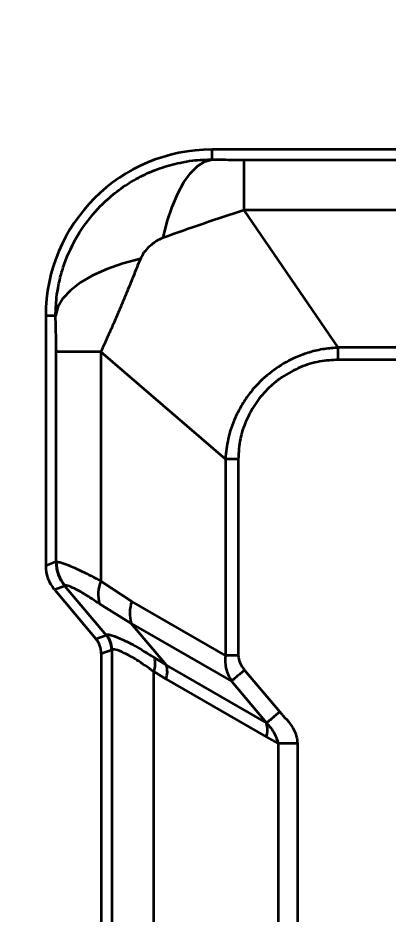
# Model space of a CAD drawing. Header units: millimetres. Extents: x 0 to 420, y 0 to 297.
# Drawn here: x 303.317 to 303.717, y 151.446 to 152.416 of the extents above; entities that cross this region are included whole.
import ezdxf

# ---------------------------------------------------------------- set-up
doc = ezdxf.new("R2010")
doc.units = ezdxf.units.MM
doc.layers.add('尺寸线层', color=150, linetype='Continuous')
doc.styles.add('SLDTEXTSTYLE2', font='TXT', dxfattribs={"width": 0.7})
doc.dimstyles.new('SLDDIMSTYLE0', dxfattribs={"dimtxt": 3.5, "dimasz": 3.302, "dimexe": 0, "dimexo": 0.0625, "dimgap": 0.875, "dimtad": 1, "dimdec": 1, "dimlfac": 100, "dimrnd": 1e-09, "dimzin": 12, "dimdsep": 46, "dimtxsty": 'SLDTEXTSTYLE2', "dimsah": 1, "dimcen": 0.09, "dimadec": 0, "dimazin": 3, "dimtfac": 1, "dimtdec": 3, "dimtofl": 0, "dimtmove": 0, "dimatfit": 3, "dimfxl": 0, "dimfrac": 2, "dimtolj": 1, "dimtzin": 12, "dimarcsym": 0})

# ---------------------------------------------------------------- blocks, each defined once
blk = doc.blocks.new('_D')
at = {"layer": '尺寸线层'}
for p, q in [((291.94307, 202.64124), (364.68758, 202.64124)), ((363.68758, 202.64124), (363.68758, 128.58016)), ((326.11667, 128.58016), (364.68758, 128.58016))]:
    blk.add_line(p, q, dxfattribs=at)
for points in [[(363.68758, 202.64124), (363.17958, 199.33924), (364.19558, 199.33924)], [(363.68758, 128.58016), (364.19558, 131.88216), (363.17958, 131.88216)]]:
    blk.add_solid(points, dxfattribs=at)
at = {"layer": '尺寸线层', "insert": (359.17585, 158.53763), "char_height": 3.5, "attachment_point": 1, "rotation": 90, "style": 'SLDTEXTSTYLE2'}
blk.add_mtext('7406.11', dxfattribs=at)

msp = doc.modelspace()

# ---------------------------------------------------------------- linework, layer by layer
at = {"color": 7, "linetype": 'Continuous', "lineweight": 35}
for p, q in [((303.80112, 152.27319), (303.52702, 152.27319)), ((303.52702, 152.26253), (303.52702, 152.27319)), ((303.56164, 152.20775), (303.56164, 152.26205)), ((303.56164, 152.26205), (303.79707, 152.26205)), ((303.66317, 152.05885), (303.56164, 152.20775)), ((303.81401, 152.20775), (303.56164, 152.20775)), ((303.34702, 152.09319), (303.34702, 151.82273)), ((303.35771, 152.09319), (303.34702, 152.09319)), ((303.40672, 152.05433), (303.35841, 152.05433)), ((303.35841, 151.82692), (303.35841, 152.05433)), ((303.5412, 151.93822), (303.40672, 152.05433)), ((303.40672, 152.05433), (303.40672, 151.8061)), ((303.66317, 152.04567), (303.66317, 152.05885)), ((303.86963, 152.05885), (303.66317, 152.05885)), ((303.86963, 152.04567), (303.66317, 152.04567)), ((303.55514, 151.93822), (303.5412, 151.93822)), ((303.5412, 151.93822), (303.5412, 151.72571)), ((303.55514, 151.93822), (303.55514, 151.72571)), ((303.35817, 151.82679), (303.34702, 151.82273)), ((303.35817, 151.82679), (303.35841, 151.82692)), ((303.35637, 151.79706), (303.36752, 151.80111)), ((303.36778, 151.80127), (303.36752, 151.80111)), ((303.36752, 151.80111), (303.41233, 151.74771)), ((303.40672, 151.8061), (303.44001, 151.78414)), ((303.35637, 151.79706), (303.40118, 151.74365)), ((303.43949, 151.76032), (303.40523, 151.78146)), ((303.5412, 151.72571), (303.44001, 151.78414)), ((303.43949, 151.76032), (303.5477, 151.69784)), ((303.47753, 151.71498), (303.43949, 151.76032)), ((303.40118, 151.74365), (303.41233, 151.74771)), ((303.41233, 151.74771), (303.41275, 151.74798)), ((303.40702, 151.7276), (303.41817, 151.73166)), ((303.41862, 151.73196), (303.41817, 151.73166)), ((303.41862, 151.73196), (303.41862, 151.43319)), ((303.40702, 151.7276), (303.40702, 151.43319)), ((303.46445, 151.72323), (303.47753, 151.71498)), ((303.55514, 151.72571), (303.5412, 151.72571)), ((303.58574, 151.65251), (303.47753, 151.71498)), ((303.46391, 151.43319), (303.46391, 151.70816)), ((303.46391, 151.70816), (303.47721, 151.7001)), ((303.5619, 151.70975), (303.59994, 151.66442)), ((303.47721, 151.7001), (303.58542, 151.63762)), ((303.5477, 151.69784), (303.58574, 151.65251)), ((303.58542, 151.63762), (303.59829, 151.63019)), ((303.6192, 151.63019), (303.59829, 151.63019)), ((303.59829, 151.63019), (303.59829, 151.43319)), ((303.6192, 151.63019), (303.6192, 151.43319))]:
    msp.add_line(p, q, dxfattribs=at)
at = {"color": 7, "linetype": 'Continuous', "lineweight": 35, "flags": 128}
for points in [[(303.47391, 152.17766), (303.47842, 152.19528), (303.48375, 152.21134), (303.48979, 152.22559), (303.49646, 152.23779), (303.50365, 152.24772), (303.51122, 152.25524), (303.51906, 152.2602), (303.52702, 152.26253)], [(303.44933, 152.15485), (303.43042, 152.14987), (303.4131, 152.14386), (303.39769, 152.13692), (303.38448, 152.12917), (303.3737, 152.12077), (303.36556, 152.11186), (303.3602, 152.10261), (303.35771, 152.09319)]]:
    msp.add_lwpolyline(points, dxfattribs=at)
at = {"color": 7, "linetype": 'Continuous', "lineweight": 35}
for centre, radius, start, end in [((303.52702, 152.09319), 0.18, 90, 180), ((303.39823, 151.82683), 0.04006, 180.05864, 219.94136), ((303.39847, 151.82701), 0.04006, 180.12692, 219.99242), ((303.43907, 151.79178), 0.03537, 156.13725, 196.96231), ((303.47804, 151.7714), 0.04011, 161.48363, 196.03426), ((303.39314, 151.73163), 0.02504, 0.05864, 39.94136), ((303.39359, 151.73188), 0.02503, 0.16613, 40.03213), ((303.44137, 151.71653), 0.02404, 339.6339, 16.20069), ((303.45344, 151.70806), 0.02507, 341.48363, 16.03426), ((303.56165, 151.64558), 0.02507, 341.48362, 16.03426)]:
    msp.add_arc(centre, radius, start, end, dxfattribs=at)
for centre, major_axis in [((303.38708, 151.82277), (0.03765, 0.0137)), ((303.38199, 151.72758), (-0.02353, -0.00856))]:
    msp.add_ellipse(centre, major_axis=major_axis, ratio=0.998448, start_param=2.793026, end_param=3.49016, dxfattribs=at)
for points, knots in [([(303.35771, 152.09319), (303.35792, 152.09975), (303.35827, 152.11094), (303.36092, 152.1272), (303.36464, 152.14225), (303.37192, 152.16282), (303.38476, 152.1871), (303.40306, 152.20973), (303.42189, 152.22664), (303.43991, 152.23904), (303.45643, 152.24751), (303.47045, 152.253), (303.48137, 152.25645), (303.49316, 152.2593), (303.50833, 152.2619), (303.51999, 152.2623), (303.52702, 152.26253)], [0, 0, 0, 0, 0.0739659, 0.1262093, 0.185583, 0.2486291, 0.3721472, 0.493376, 0.5749275, 0.6569554, 0.7394589, 0.7837418, 0.826761, 0.8685165, 0.9206239, 1, 1, 1, 1]), ([(303.52702, 152.26253), (303.53179, 152.26244), (303.54025, 152.26226), (303.55188, 152.2621), (303.55875, 152.26207), (303.56164, 152.26205)], [0, 0, 0, 0, 0.426106, 0.75777, 1, 1, 1, 1]), ([(303.56164, 152.20775), (303.54693, 152.20286), (303.51767, 152.19315), (303.48844, 152.18281), (303.47391, 152.17766)], [0, 0, 0, 0, 0.502691, 1, 1, 1, 1]), ([(303.47391, 152.17766), (303.47139, 152.17653), (303.46608, 152.17413), (303.45913, 152.1685), (303.45309, 152.1621), (303.45052, 152.15715), (303.44933, 152.15485)], [0, 0, 0, 0, 0.242294, 0.509366, 0.771567, 1, 1, 1, 1]), ([(303.44933, 152.15485), (303.44674, 152.14845), (303.44171, 152.13603), (303.43424, 152.11767), (303.42739, 152.10123), (303.42074, 152.0858), (303.4139, 152.07036), (303.40921, 152.05989), (303.40672, 152.05433)], [0, 0, 0, 0, 0.191169, 0.37068, 0.538766, 0.672129, 0.825955, 1, 1, 1, 1]), ([(303.35841, 152.05433), (303.35841, 152.05475), (303.3584, 152.05838), (303.35822, 152.0718), (303.35793, 152.08397), (303.35771, 152.09319)], [0, 0, 0, 0, 0.030601, 0.265216, 1, 1, 1, 1]), ([(303.3584, 152.05647), (303.35844, 152.05595), (303.35848, 152.05521), (303.35856, 152.05452), (303.3586, 152.05438), (303.35862, 152.05432)], [0, 0, 0, 0, 0.5615301, 0.792581, 1, 1, 1, 1]), ([(303.66317, 152.05885), (303.65812, 152.05846), (303.6477, 152.05765), (303.63256, 152.05408), (303.61487, 152.04766), (303.5955, 152.03695), (303.5786, 152.02257), (303.56652, 152.00836), (303.55828, 151.99598), (303.5502, 151.9801), (303.54356, 151.96083), (303.54196, 151.94551), (303.5412, 151.93822)], [0, 0, 0, 0, 0.080728, 0.166845, 0.247263, 0.380655, 0.517772, 0.598864, 0.677745, 0.754478, 0.883127, 1, 1, 1, 1]), ([(303.66317, 152.04567), (303.65638, 152.04529), (303.6425, 152.04451), (303.62176, 152.03802), (303.60527, 152.02918), (303.59307, 152.01984), (303.58237, 152.00969), (303.57169, 151.99604), (303.56265, 151.97846), (303.55644, 151.95929), (303.55559, 151.94559), (303.55514, 151.93822)], [0, 0, 0, 0, 0.120461, 0.246403, 0.382818, 0.450919, 0.519058, 0.644752, 0.756806, 0.869265, 1, 1, 1, 1]), ([(303.35841, 151.82692), (303.35944, 151.82696), (303.36147, 151.82702), (303.37127, 151.8235), (303.38591, 151.81717), (303.39965, 151.80986), (303.40672, 151.8061)], [0, 0, 0, 0, 0.2394527, 0.4731299, 0.7287922, 1, 1, 1, 1]), ([(303.40523, 151.78146), (303.39979, 151.78511), (303.38921, 151.7922), (303.37786, 151.79822), (303.37021, 151.8015), (303.3686, 151.80134), (303.36778, 151.80127)], [0, 0, 0, 0, 0.2701747, 0.5252885, 0.7593323, 1, 1, 1, 1]), ([(303.41275, 151.74798), (303.41375, 151.74818), (303.41588, 151.7486), (303.42653, 151.74466), (303.44281, 151.7368), (303.45712, 151.72783), (303.46445, 151.72323)], [0, 0, 0, 0, 0.223119, 0.475931, 0.731471, 1, 1, 1, 1]), ([(303.46391, 151.70816), (303.45753, 151.71264), (303.44534, 151.7212), (303.43138, 151.72866), (303.42168, 151.73265), (303.41965, 151.73219), (303.41862, 151.73196)], [0, 0, 0, 0, 0.267515, 0.511254, 0.753073, 1, 1, 1, 1]), ([(303.5412, 151.72571), (303.54104, 151.72098), (303.54069, 151.71097), (303.54528, 151.70237), (303.5477, 151.69784)], [0, 0, 0, 0, 0.4733, 1, 1, 1, 1]), ([(303.55514, 151.72571), (303.5555, 151.72306), (303.5563, 151.71716), (303.55991, 151.71238), (303.5619, 151.70975)], [0, 0, 0, 0, 0.448587, 1, 1, 1, 1]), ([(303.5619, 151.70975), (303.56042, 151.70851), (303.55739, 151.70597), (303.55323, 151.70248), (303.54975, 151.69956), (303.54838, 151.69841), (303.5477, 151.69784)], [0, 0, 0, 0, 0.244438, 0.500001, 0.755563, 1, 1, 1, 1]), ([(303.59994, 151.66442), (303.59846, 151.66318), (303.59543, 151.66064), (303.59127, 151.65714), (303.58779, 151.65423), (303.58642, 151.65307), (303.58574, 151.65251)], [0, 0, 0, 0, 0.244437, 0.5, 0.755563, 1, 1, 1, 1]), ([(303.59994, 151.66442), (303.60509, 151.659), (303.6124, 151.65131), (303.61838, 151.63903), (303.61893, 151.63305), (303.6192, 151.63019)], [0, 0, 0, 0, 0.554868, 0.787217, 1, 1, 1, 1]), ([(303.58574, 151.65251), (303.58882, 151.64895), (303.59454, 151.64233), (303.59711, 151.63403), (303.59829, 151.63019)], [0, 0, 0, 0, 0.537276, 1, 1, 1, 1])]:
    msp.add_open_spline(points, degree=3, knots=knots, dxfattribs=at)

# ---------------------------------------------------------------- dimensions: what is measured, and where the dimension line sits
at = {"layer": '尺寸线层'}
dim = msp.add_linear_dim(base=(363.68758, 128.58016), p1=(291.94307, 202.64124), p2=(326.11667, 128.58016), angle=90, dimstyle='SLDDIMSTYLE0', dxfattribs=at)
dim.commit()
dim.dimension.update_dxf_attribs({"geometry": '_D', "text_midpoint": (363.68758, 163.90673), "dimtype": 160})

doc.saveas('drawing.dxf')
